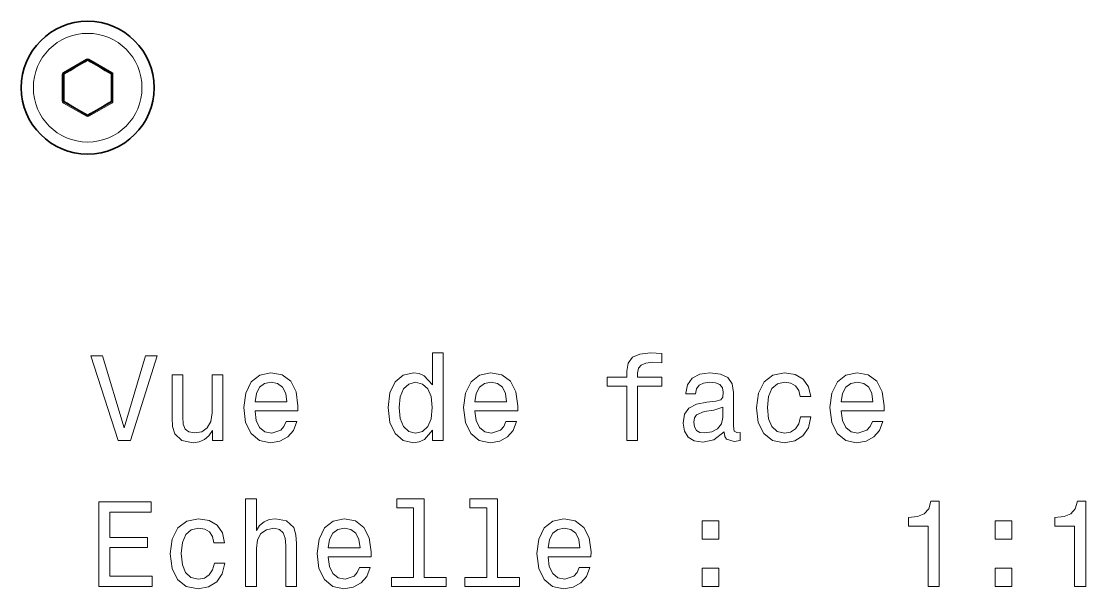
# Model space of a CAD drawing. Extents: x 502 to 772, y 351 to 502.
# Drawn here: x 591.75 to 635.85, y 399.75 to 423.25 of the extents above; entities that cross this region are included whole.
import ezdxf

# ---------------------------------------------------------------- set-up
doc = ezdxf.new("R2010")
doc.units = 0

msp = doc.modelspace()

# ---------------------------------------------------------------- linework, layer by layer
at = {"color": 7, "lineweight": 13, "ltscale": 0.027425}
for p, q in [((594.45, 421.684), (593.5, 421.135)), ((595.5, 421.135), (594.55, 421.684)), ((593.45, 421.048), (593.45, 419.952)), ((595.55, 419.952), (595.55, 421.048)), ((593.5, 419.865), (594.45, 419.316)), ((594.55, 419.316), (595.5, 419.865))]:
    msp.add_line(p, q, dxfattribs=at)
at = {"color": 7, "lineweight": 35, "ltscale": 0.027423}
for p, q in [((594.475, 421.64), (593.525, 421.092)), ((595.475, 421.092), (594.525, 421.64)), ((593.525, 419.908), (594.475, 419.36)), ((594.525, 419.36), (595.475, 419.908))]:
    msp.add_line(p, q, dxfattribs=at)
at = {"color": 7, "lineweight": 13, "ltscale": 0.00125}
for p, q in [((594.45, 421.684), (594.475, 421.64)), ((594.55, 421.684), (594.525, 421.64)), ((593.45, 421.048), (593.5, 421.048)), ((593.5, 421.135), (593.525, 421.092)), ((595.5, 421.135), (595.475, 421.092)), ((595.55, 421.048), (595.5, 421.048)), ((593.45, 419.952), (593.5, 419.952)), ((593.5, 419.865), (593.525, 419.908)), ((595.5, 419.865), (595.475, 419.908)), ((595.55, 419.952), (595.5, 419.952)), ((594.45, 419.316), (594.475, 419.36)), ((594.55, 419.316), (594.525, 419.36))]:
    msp.add_line(p, q, dxfattribs=at)
at = {"color": 7, "lineweight": 35, "ltscale": 0.027425}
for p, q in [((593.5, 421.048), (593.5, 419.952)), ((595.5, 419.952), (595.5, 421.048))]:
    msp.add_line(p, q, dxfattribs=at)
at = {"color": 7, "lineweight": 13, "ltscale": 0.000749994}
for p, q in [((595.472, 421.031), (595.472, 421.061)), ((593.528, 419.969), (593.528, 419.939))]:
    msp.add_line(p, q, dxfattribs=at)
at = {"color": 7, "lineweight": 13}
for points in [[(596.896, 409.398), (596.018, 406.418), (595.115, 409.398), (594.636, 409.398), (595.766, 405.893), (596.27, 405.893), (597.375, 409.398)], [(608.782, 406.312), (608.782, 405.893), (609.226, 405.893), (609.226, 409.514), (608.787, 409.514), (608.787, 408.188), (608.45, 408.571), (608.243, 408.662), (608.006, 408.697), (607.577, 408.597), (607.244, 408.314), (607.027, 407.86), (606.952, 407.25), (607.027, 406.64), (607.244, 406.181), (607.577, 405.893), (608.006, 405.798), (608.243, 405.833), (608.455, 405.924)], [(616.841, 408.133), (616.841, 405.893), (617.285, 405.893), (617.285, 408.133), (618.294, 408.133), (618.294, 408.511), (617.285, 408.511), (617.285, 408.677), (617.321, 408.879), (617.437, 409.015), (617.633, 409.096), (617.916, 409.126), (618.294, 409.106), (618.294, 409.489), (617.815, 409.514), (617.381, 409.469), (617.079, 409.333), (616.897, 409.096), (616.841, 408.758), (616.841, 408.511), (616.03, 408.511), (616.03, 408.133)], [(600.098, 408.602), (599.654, 408.602), (599.654, 407.038), (599.604, 406.675), (599.458, 406.413), (599.231, 406.251), (598.933, 406.201), (598.696, 406.241), (598.545, 406.362), (598.459, 406.569), (598.439, 406.862), (598.439, 408.602), (597.995, 408.602), (597.995, 406.821), (598.01, 406.463), (598.106, 406.166), (598.398, 405.893), (598.867, 405.798), (599.12, 405.833), (599.336, 405.924), (599.523, 406.08), (599.674, 406.307), (599.674, 405.893), (600.098, 405.893)], [(601.434, 407.119), (603.21, 407.119), (603.215, 407.326), (603.134, 407.906), (602.912, 408.339), (602.559, 408.602), (602.09, 408.697), (601.631, 408.597), (601.278, 408.314), (601.051, 407.855), (600.97, 407.25), (601.046, 406.63), (601.273, 406.176), (601.621, 405.893), (602.075, 405.798), (602.468, 405.863), (602.791, 406.035), (603.028, 406.307), (603.164, 406.67), (602.726, 406.67), (602.635, 406.468), (602.504, 406.317), (602.13, 406.196), (601.843, 406.251), (601.626, 406.428), (601.485, 406.715), (601.434, 407.104)], [(610.542, 407.119), (612.318, 407.119), (612.323, 407.326), (612.242, 407.906), (612.02, 408.339), (611.667, 408.602), (611.198, 408.697), (610.739, 408.597), (610.386, 408.314), (610.159, 407.855), (610.079, 407.25), (610.154, 406.63), (610.381, 406.176), (610.729, 405.893), (611.183, 405.798), (611.576, 405.863), (611.899, 406.035), (612.136, 406.307), (612.272, 406.67), (611.834, 406.67), (611.743, 406.468), (611.612, 406.317), (611.238, 406.196), (610.951, 406.251), (610.734, 406.428), (610.593, 406.715), (610.542, 407.104)], [(620.871, 406.246), (620.871, 406.231), (620.896, 406.06), (620.972, 405.939), (621.29, 405.843), (621.537, 405.883), (621.537, 406.226), (621.431, 406.211), (621.29, 406.277), (621.264, 406.478), (621.264, 407.88), (621.204, 408.238), (621.027, 408.491), (620.72, 408.642), (620.286, 408.697), (619.862, 408.637), (619.55, 408.465), (619.353, 408.198), (619.287, 407.845), (619.287, 407.815), (619.686, 407.815), (619.721, 408.027), (619.832, 408.178), (620.014, 408.269), (620.271, 408.304), (620.518, 408.279), (620.695, 408.203), (620.8, 408.072), (620.836, 407.891), (620.816, 407.679), (620.735, 407.573), (620.533, 407.522), (620.155, 407.482), (619.721, 407.391), (619.414, 407.23), (619.232, 406.978), (619.177, 406.604), (619.227, 406.272), (619.383, 406.025), (619.635, 405.868), (619.983, 405.813), (620.452, 405.919)], [(624.023, 407.704), (624.462, 407.704), (624.371, 408.107), (624.154, 408.425), (623.816, 408.622), (623.378, 408.697), (622.893, 408.597), (622.525, 408.314), (622.293, 407.855), (622.213, 407.24), (622.288, 406.63), (622.515, 406.176), (622.873, 405.893), (623.362, 405.798), (623.796, 405.873), (624.134, 406.085), (624.366, 406.418), (624.467, 406.862), (624.043, 406.862), (623.968, 406.579), (623.826, 406.367), (623.625, 406.236), (623.378, 406.196), (623.07, 406.262), (622.848, 406.463), (622.712, 406.791), (622.666, 407.255), (622.712, 407.709), (622.853, 408.037), (623.08, 408.238), (623.378, 408.309), (623.64, 408.264), (623.836, 408.148), (623.968, 407.956)], [(625.723, 407.119), (627.498, 407.119), (627.503, 407.326), (627.422, 407.906), (627.2, 408.339), (626.847, 408.602), (626.378, 408.697), (625.919, 408.597), (625.566, 408.314), (625.339, 407.855), (625.259, 407.25), (625.334, 406.63), (625.561, 406.176), (625.909, 405.893), (626.363, 405.798), (626.756, 405.863), (627.079, 406.035), (627.316, 406.307), (627.452, 406.67), (627.014, 406.67), (626.923, 406.468), (626.792, 406.317), (626.419, 406.196), (626.131, 406.251), (625.914, 406.428), (625.773, 406.715), (625.723, 407.104)], [(601.434, 407.492), (601.49, 407.84), (601.626, 408.097), (601.833, 408.254), (602.105, 408.309), (602.372, 408.254), (602.579, 408.097), (602.705, 407.84), (602.751, 407.492)], [(608.081, 408.299), (608.374, 408.228), (608.596, 408.032), (608.727, 407.704), (608.777, 407.25), (608.727, 406.791), (608.596, 406.463), (608.374, 406.262), (608.081, 406.196), (607.804, 406.262), (607.592, 406.463), (607.451, 406.796), (607.406, 407.25), (607.451, 407.699), (607.592, 408.027), (607.804, 408.228)], [(610.542, 407.492), (610.598, 407.84), (610.734, 408.097), (610.941, 408.254), (611.213, 408.309), (611.481, 408.254), (611.687, 408.097), (611.813, 407.84), (611.859, 407.492)], [(625.723, 407.492), (625.778, 407.84), (625.914, 408.097), (626.121, 408.254), (626.393, 408.309), (626.661, 408.254), (626.867, 408.097), (626.994, 407.84), (627.039, 407.492)], [(620.821, 406.841), (620.76, 406.579), (620.599, 406.378), (620.357, 406.246), (620.059, 406.201), (619.867, 406.226), (619.731, 406.307), (619.646, 406.448), (619.62, 406.645), (619.641, 406.821), (619.721, 406.947), (620.044, 407.089), (620.452, 407.149), (620.821, 407.27)], [(594.959, 399.847), (597.178, 399.847), (597.178, 400.27), (595.423, 400.27), (595.423, 401.455), (596.986, 401.455), (596.986, 401.874), (595.423, 401.874), (595.423, 402.923), (597.138, 402.923), (597.138, 403.347), (594.959, 403.347)], [(601.046, 399.847), (601.49, 399.847), (601.49, 401.41), (601.535, 401.768), (601.682, 402.03), (601.909, 402.192), (602.211, 402.252), (602.453, 402.202), (602.604, 402.066), (602.68, 401.839), (602.705, 401.536), (602.705, 399.847), (603.149, 399.847), (603.149, 401.627), (603.129, 401.985), (603.038, 402.282), (602.741, 402.555), (602.277, 402.651), (602.024, 402.615), (601.808, 402.519), (601.626, 402.368), (601.49, 402.161), (601.49, 403.468), (601.046, 403.468)], [(608.001, 403.094), (608.001, 400.22), (607.088, 400.22), (607.088, 399.847), (609.352, 399.847), (609.352, 400.22), (608.445, 400.22), (608.445, 403.468), (607.305, 403.468), (607.305, 403.094)], [(611.037, 403.094), (611.037, 400.22), (610.124, 400.22), (610.124, 399.847), (612.388, 399.847), (612.388, 400.22), (611.481, 400.22), (611.481, 403.468), (610.341, 403.468), (610.341, 403.094)], [(629.323, 399.847), (629.782, 399.847), (629.782, 403.372), (629.439, 403.372), (629.349, 403.064), (629.167, 402.857), (628.89, 402.736), (628.506, 402.696), (628.506, 402.338), (629.323, 402.338)], [(635.396, 399.847), (635.854, 399.847), (635.854, 403.372), (635.512, 403.372), (635.421, 403.064), (635.239, 402.857), (634.962, 402.736), (634.579, 402.696), (634.579, 402.338), (635.396, 402.338)], [(599.735, 401.657), (600.174, 401.657), (600.083, 402.061), (599.866, 402.378), (599.528, 402.575), (599.089, 402.651), (598.605, 402.55), (598.237, 402.267), (598.005, 401.808), (597.924, 401.193), (598, 400.583), (598.227, 400.129), (598.585, 399.847), (599.074, 399.751), (599.508, 399.826), (599.846, 400.038), (600.078, 400.371), (600.179, 400.815), (599.755, 400.815), (599.679, 400.532), (599.538, 400.321), (599.336, 400.189), (599.089, 400.149), (598.782, 400.215), (598.56, 400.416), (598.424, 400.744), (598.378, 401.208), (598.424, 401.662), (598.565, 401.99), (598.792, 402.192), (599.089, 402.262), (599.352, 402.217), (599.548, 402.101), (599.679, 401.909)], [(604.47, 401.072), (606.246, 401.072), (606.251, 401.279), (606.17, 401.859), (605.948, 402.292), (605.595, 402.555), (605.126, 402.651), (604.667, 402.55), (604.314, 402.267), (604.087, 401.808), (604.006, 401.203), (604.082, 400.583), (604.309, 400.129), (604.657, 399.847), (605.111, 399.751), (605.504, 399.816), (605.827, 399.988), (606.064, 400.26), (606.2, 400.623), (605.762, 400.623), (605.671, 400.421), (605.54, 400.27), (605.166, 400.149), (604.879, 400.205), (604.662, 400.381), (604.521, 400.669), (604.47, 401.057)], [(604.47, 401.445), (604.526, 401.793), (604.662, 402.05), (604.869, 402.207), (605.141, 402.262), (605.409, 402.207), (605.615, 402.05), (605.741, 401.793), (605.787, 401.445)], [(613.579, 401.072), (615.354, 401.072), (615.359, 401.279), (615.278, 401.859), (615.056, 402.292), (614.703, 402.555), (614.234, 402.651), (613.775, 402.55), (613.422, 402.267), (613.195, 401.808), (613.115, 401.203), (613.19, 400.583), (613.417, 400.129), (613.765, 399.847), (614.219, 399.751), (614.612, 399.816), (614.935, 399.988), (615.172, 400.26), (615.308, 400.623), (614.87, 400.623), (614.779, 400.421), (614.648, 400.27), (614.274, 400.149), (613.987, 400.205), (613.77, 400.381), (613.629, 400.669), (613.579, 401.057)], [(613.579, 401.445), (613.634, 401.793), (613.77, 402.05), (613.977, 402.207), (614.249, 402.262), (614.517, 402.207), (614.723, 402.05), (614.849, 401.793), (614.895, 401.445)], [(619.958, 401.803), (620.654, 401.803), (620.654, 402.555), (619.958, 402.555)], [(632.102, 401.803), (632.798, 401.803), (632.798, 402.555), (632.102, 402.555)], [(619.958, 399.847), (620.654, 399.847), (620.654, 400.598), (619.958, 400.598)], [(632.102, 399.847), (632.798, 399.847), (632.798, 400.598), (632.102, 400.598)]]:
    msp.add_lwpolyline(points, close=True, dxfattribs=at)
at = {"color": 7, "lineweight": 35}
msp.add_circle((594.5, 420.5), 2.75, dxfattribs=at)
at = {"color": 7, "lineweight": 13}
msp.add_circle((594.5, 420.5), 2.25, dxfattribs=at)
for centre, radius, start, end in [((594.5, 421.597), 0.1, 60, 120), ((594.469, 421.608), 0.0333, 23.2811, 78.5588), ((617.414, 380.812), 46.803, 119.3132, 120.6868), ((571.586, 380.811), 46.804, 59.3132, 60.6867), ((593.55, 421.048), 0.1, 120, 180), ((593.524, 421.027), 0.0333, 83.2811, 138.5588), ((593.556, 421.081), 0.0333, 161.4413, 216.7189), ((640.413, 420.501), 46.888, 179.3161, 180.6505), ((595.444, 421.081), 0.0333, 323.2811, 18.5588), ((549.094, 420.499), 46.38, 359.3084, 0.6574), ((595.45, 421.048), 0.1, 0, 60), ((593.55, 419.952), 0.1, 180, 240), ((593.556, 419.919), 0.0333, 143.2811, 198.5588), ((617.599, 460.508), 47.172, 239.3186, 240.6814), ((571.586, 460.189), 46.804, 299.3132, 300.6868), ((595.476, 419.973), 0.0333, 263.2811, 318.5588), ((595.45, 419.952), 0.1, 300, 0), ((594.5, 419.403), 0.1, 240, 300), ((594.531, 419.392), 0.0333, 203.281, 258.5588)]:
    msp.add_arc(centre, radius, start, end, dxfattribs=at)
at = {"color": 7, "lineweight": 35}
for centre, start, end in [((594.5, 421.597), 60, 120), ((593.55, 421.048), 120, 180), ((595.45, 421.048), 0, 60), ((593.55, 419.952), 180, 240), ((595.45, 419.952), 300, 360), ((594.5, 419.403), 240, 300)]:
    msp.add_arc(centre, 0.05, start, end, dxfattribs=at)
at = {"color": 7, "lineweight": 13}
for centre, major_axis, start_param, end_param in [((594.5, 421.597), (0.025, 0.0433), 0, 1.122964), ((595.45, 421.048), (0.05, 0), 0, 1.122964), ((593.55, 419.952), (-0.05, 0), 6.283185, 7.406149), ((595.45, 419.952), (0.025, -0.0433), 0, 1.122964), ((594.5, 419.403), (-0.025, -0.0433), 6.283185, 7.406149)]:
    msp.add_ellipse(centre, major_axis=major_axis, ratio=0.27735, start_param=start_param, end_param=end_param, dxfattribs=at)

doc.saveas('drawing.dxf')
